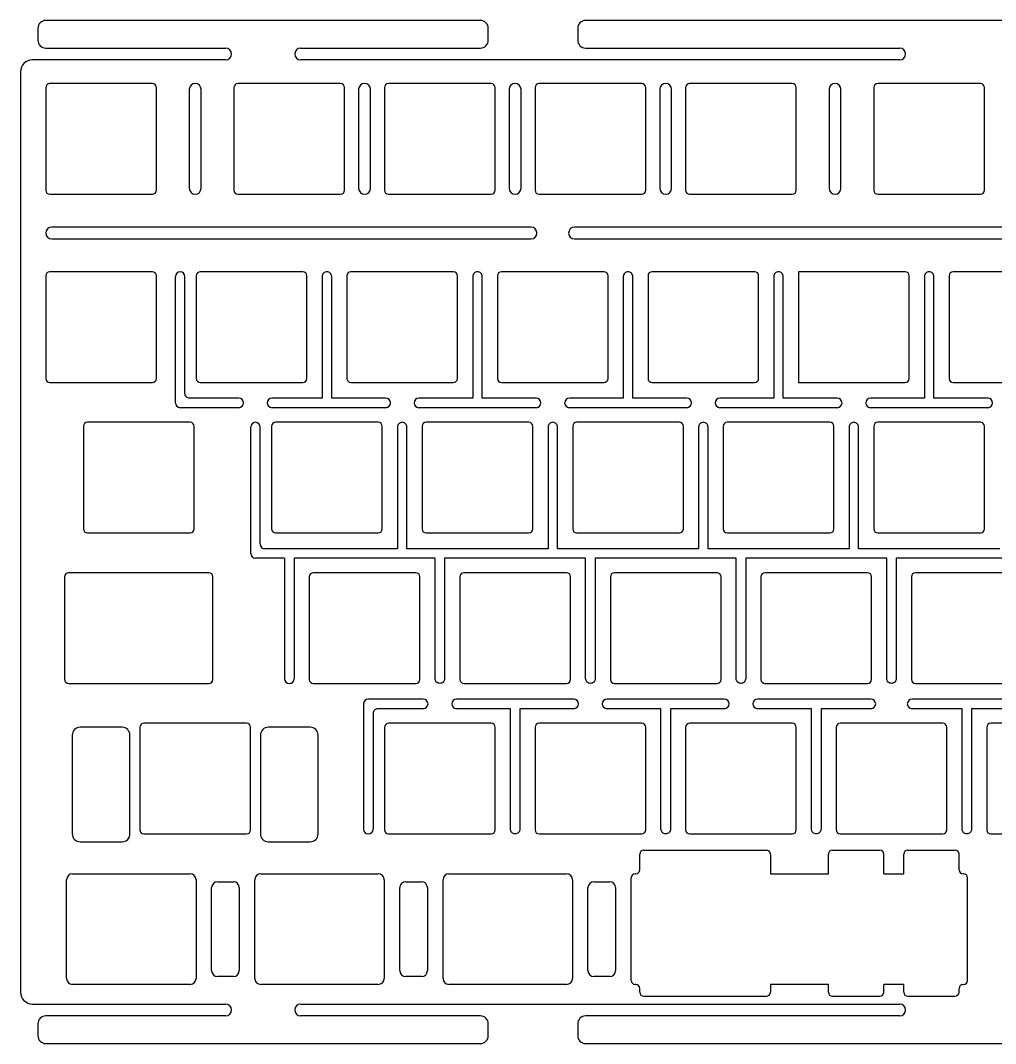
# Model space of a CAD drawing. Header units: millimetres. Extents: x 890 to 1239, y -532 to -403.
# Drawn here: x 889.6 to 1013, y -532.1 to -402.6 of the extents above; entities that cross this region are included whole.
import ezdxf

# ---------------------------------------------------------------- set-up
doc = ezdxf.new("R2010")
doc.units = ezdxf.units.MM
doc.header["$LTSCALE"] = 23.1
doc.layers.get('0').update_dxf_attribs({"linetype": 'CONTINUOUS'})
doc.layers.add('PCB-RCB_PBL1', color=7, linetype='CONTINUOUS')
doc.layers.add('SUIT-00-06_PBL7', color=7, linetype='CONTINUOUS')

msp = doc.modelspace()

# ---------------------------------------------------------------- linework, layer by layer
at = {"linetype": 'Continuous'}
for p, q in [((947.8, -402.57), (892.8, -402.57)), ((1057.11, -402.57), (961.11, -402.57)), ((891.8, -403.57), (891.8, -405.07)), ((948.8, -405.07), (948.8, -403.57)), ((960.11, -403.57), (960.11, -405.07)), ((892.8, -406.07), (915.55, -406.07)), ((925.05, -406.07), (947.8, -406.07)), ((961.11, -406.07), (1000.86, -406.07)), ((915.55, -407.57), (891.1, -407.57)), ((1000.86, -407.57), (925.05, -407.57)), ((889.6, -409.07), (889.6, -525.57)), ((910.96, -411.29), (910.96, -423.82)), ((912.46, -423.82), (912.46, -411.29)), ((932.39, -411.29), (932.39, -423.82)), ((933.89, -423.82), (933.89, -411.29)), ((951.44, -411.29), (951.44, -423.82)), ((952.94, -423.82), (952.94, -411.29)), ((970.5, -411.29), (970.5, -423.82)), ((972, -423.82), (972, -411.29)), ((991.93, -411.29), (991.93, -423.82)), ((993.43, -423.82), (993.43, -411.29)), ((954.21, -428.73), (893.55, -428.73)), ((1022.88, -428.73), (959.71, -428.73)), ((893.55, -430.23), (954.21, -430.23)), ((959.71, -430.23), (1022.88, -430.23)), ((895.69, -486.49), (913.45, -486.49)), ((904.71, -492.04), (904.71, -505.04)), ((918.21, -491.54), (905.21, -491.54)), ((918.71, -505.04), (918.71, -492.04)), ((905.21, -505.54), (918.21, -505.54)), ((891.1, -527.07), (915.55, -527.07)), ((925.05, -527.07), (1000.86, -527.07)), ((891.8, -529.57), (891.8, -531.07)), ((915.55, -528.57), (892.8, -528.57)), ((947.8, -528.57), (925.05, -528.57)), ((948.8, -531.07), (948.8, -529.57)), ((960.11, -529.57), (960.11, -531.07)), ((1000.86, -528.57), (961.11, -528.57)), ((892.8, -532.07), (947.8, -532.07)), ((961.11, -532.07), (1057.11, -532.07))]:
    msp.add_line(p, q, dxfattribs=at)
at = {"color": 7, "linetype": 'Continuous'}
for p, q in [((892.8, -411.07), (892.8, -424.07)), ((906.3, -410.57), (893.3, -410.57)), ((906.8, -424.07), (906.8, -411.07)), ((916.61, -411.07), (916.61, -424.07)), ((930.11, -410.57), (917.11, -410.57)), ((930.61, -424.07), (930.61, -411.07)), ((935.66, -411.07), (935.66, -424.07)), ((949.16, -410.57), (936.16, -410.57)), ((949.66, -424.07), (949.66, -411.07)), ((954.72, -411.07), (954.72, -424.07)), ((968.22, -410.57), (955.22, -410.57)), ((968.72, -424.07), (968.72, -411.07)), ((973.77, -411.07), (973.77, -424.07)), ((987.27, -410.57), (974.27, -410.57)), ((987.77, -424.07), (987.77, -411.07)), ((997.58, -411.07), (997.58, -424.07)), ((1011.08, -410.57), (998.08, -410.57)), ((1011.58, -424.07), (1011.58, -411.07)), ((893.3, -424.57), (906.3, -424.57)), ((917.11, -424.57), (930.11, -424.57)), ((936.16, -424.57), (949.16, -424.57)), ((955.22, -424.57), (968.22, -424.57)), ((974.27, -424.57), (987.27, -424.57)), ((998.08, -424.57), (1011.08, -424.57)), ((892.8, -434.89), (892.8, -447.89)), ((906.3, -434.39), (893.3, -434.39)), ((906.8, -447.89), (906.8, -434.89)), ((911.85, -434.89), (911.85, -447.89)), ((925.35, -434.39), (912.35, -434.39)), ((925.85, -447.89), (925.85, -434.89)), ((930.9, -434.89), (930.9, -447.89)), ((944.4, -434.39), (931.4, -434.39)), ((944.9, -447.89), (944.9, -434.89)), ((949.95, -434.89), (949.95, -447.89)), ((963.45, -434.39), (950.45, -434.39)), ((963.95, -447.89), (963.95, -434.89)), ((969.01, -434.89), (969.01, -447.89)), ((982.51, -434.39), (969.51, -434.39)), ((983.01, -447.89), (983.01, -434.89)), ((988.06, -434.39), (988.06, -448.39)), ((1001.56, -434.39), (988.06, -434.39)), ((1002.06, -447.89), (1002.06, -434.89)), ((1007.11, -434.89), (1007.11, -447.89)), ((1020.61, -434.39), (1007.61, -434.39)), ((893.3, -448.39), (906.3, -448.39)), ((912.35, -448.39), (925.35, -448.39)), ((931.4, -448.39), (944.4, -448.39)), ((950.45, -448.39), (963.45, -448.39)), ((969.51, -448.39), (982.51, -448.39)), ((988.06, -448.39), (1001.56, -448.39)), ((1007.61, -448.39), (1020.61, -448.39)), ((897.57, -453.94), (897.57, -466.94)), ((911.07, -453.44), (898.07, -453.44)), ((911.57, -466.94), (911.57, -453.94)), ((921.38, -453.94), (921.38, -466.94)), ((934.88, -453.44), (921.88, -453.44)), ((935.38, -466.94), (935.38, -453.94)), ((940.43, -453.94), (940.43, -466.94)), ((953.93, -453.44), (940.93, -453.44)), ((954.43, -466.94), (954.43, -453.94)), ((959.48, -453.94), (959.48, -466.94)), ((972.98, -453.44), (959.98, -453.44)), ((973.48, -466.94), (973.48, -453.94)), ((978.53, -453.94), (978.53, -466.94)), ((992.03, -453.44), (979.03, -453.44)), ((992.53, -466.94), (992.53, -453.94)), ((997.58, -453.94), (997.58, -466.94)), ((1011.08, -453.44), (998.08, -453.44)), ((1011.58, -466.94), (1011.58, -453.94)), ((898.07, -467.44), (911.07, -467.44)), ((921.88, -467.44), (934.88, -467.44)), ((940.93, -467.44), (953.93, -467.44)), ((959.98, -467.44), (972.98, -467.44)), ((979.03, -467.44), (992.03, -467.44)), ((998.08, -467.44), (1011.08, -467.44)), ((913.45, -472.49), (895.69, -472.49)), ((939.65, -472.49), (926.65, -472.49)), ((958.7, -472.49), (945.7, -472.49)), ((977.75, -472.49), (964.75, -472.49)), ((996.8, -472.49), (983.8, -472.49)), ((1015.85, -472.49), (1002.85, -472.49)), ((895.19, -472.99), (895.19, -485.99)), ((913.95, -485.99), (913.95, -472.99)), ((926.15, -472.99), (926.15, -485.99)), ((940.15, -485.99), (940.15, -472.99)), ((945.2, -472.99), (945.2, -485.99)), ((959.2, -485.99), (959.2, -472.99)), ((964.25, -472.99), (964.25, -485.99)), ((978.25, -485.99), (978.25, -472.99)), ((983.3, -472.99), (983.3, -485.99)), ((997.3, -485.99), (997.3, -472.99)), ((1002.35, -472.99), (1002.35, -485.99)), ((926.65, -486.49), (939.65, -486.49)), ((945.7, -486.49), (958.7, -486.49)), ((964.75, -486.49), (977.75, -486.49)), ((983.8, -486.49), (996.8, -486.49)), ((1002.85, -486.49), (1015.85, -486.49)), ((935.67, -492.04), (935.67, -505.04)), ((949.17, -491.54), (936.17, -491.54)), ((949.67, -505.04), (949.67, -492.04)), ((954.72, -492.04), (954.72, -505.04)), ((968.22, -491.54), (955.22, -491.54)), ((968.72, -505.04), (968.72, -492.04)), ((973.77, -492.04), (973.77, -505.04)), ((987.27, -491.54), (974.27, -491.54)), ((987.77, -505.04), (987.77, -492.04)), ((992.82, -492.04), (992.82, -505.04)), ((1006.32, -491.54), (993.32, -491.54)), ((1006.82, -505.04), (1006.82, -492.04)), ((1011.87, -492.04), (1011.87, -505.04)), ((1025.37, -491.54), (1012.37, -491.54)), ((936.17, -505.54), (949.17, -505.54)), ((955.22, -505.54), (968.22, -505.54)), ((974.27, -505.54), (987.27, -505.54)), ((993.32, -505.54), (1006.32, -505.54)), ((1012.37, -505.54), (1025.37, -505.54))]:
    msp.add_line(p, q, dxfattribs=at)
for p, q in [((968.47, -507.59), (983.99, -507.59)), ((992.34, -507.59), (998.34, -507.59)), ((1001.87, -507.59), (1007.87, -507.59)), ((967.97, -510.09), (967.97, -508.09)), ((984.49, -508.09), (984.49, -510.59)), ((991.84, -510.59), (991.84, -508.09)), ((998.84, -510.59), (998.84, -508.09)), ((1001.37, -510.59), (1001.37, -508.09)), ((1008.37, -510.09), (1008.37, -508.09)), ((895.44, -523.84), (895.44, -511.34)), ((896.19, -510.59), (911.07, -510.59)), ((911.82, -511.34), (911.82, -523.84)), ((919.25, -523.84), (919.25, -511.34)), ((920, -510.59), (934.88, -510.59)), ((935.63, -511.34), (935.63, -523.84)), ((943.07, -523.84), (943.07, -511.34)), ((943.82, -510.59), (958.7, -510.59)), ((959.45, -511.34), (959.45, -523.84)), ((966.88, -524.09), (966.88, -511.09)), ((967.38, -510.59), (967.47, -510.59)), ((984.49, -510.59), (991.84, -510.59)), ((998.84, -510.59), (1001.37, -510.59)), ((1008.95, -510.59), (1008.87, -510.59)), ((1009.45, -524.09), (1009.45, -511.09)), ((913.79, -522.84), (913.79, -512.34)), ((914.54, -511.59), (916.54, -511.59)), ((917.29, -512.34), (917.29, -522.84)), ((937.6, -522.84), (937.6, -512.34)), ((938.35, -511.59), (940.35, -511.59)), ((941.1, -512.34), (941.1, -522.84)), ((961.41, -522.84), (961.41, -512.34)), ((962.16, -511.59), (964.16, -511.59)), ((964.91, -512.34), (964.91, -522.84)), ((916.54, -523.59), (914.54, -523.59)), ((940.35, -523.59), (938.35, -523.59)), ((964.16, -523.59), (962.16, -523.59)), ((911.07, -524.59), (896.19, -524.59)), ((934.88, -524.59), (920, -524.59)), ((958.7, -524.59), (943.82, -524.59)), ((967.47, -524.59), (967.38, -524.59)), ((967.97, -525.59), (967.97, -525.09)), ((991.84, -524.59), (984.49, -524.59)), ((984.49, -524.59), (984.49, -525.59)), ((991.84, -525.59), (991.84, -524.59)), ((998.84, -525.59), (998.84, -524.59)), ((1001.37, -524.59), (998.84, -524.59)), ((1001.37, -525.59), (1001.37, -524.59)), ((1008.37, -525.59), (1008.37, -525.09)), ((1008.87, -524.59), (1008.95, -524.59)), ((968.47, -526.09), (983.99, -526.09)), ((992.34, -526.09), (998.34, -526.09)), ((1001.87, -526.09), (1007.87, -526.09))]:
    msp.add_line(p, q)
at = {"linetype": 'Continuous'}
for centre, radius, start, end in [((892.8, -403.57), 1, 90, 180), ((947.8, -403.57), 1, 0, 90), ((961.11, -403.57), 1, 90, 180), ((892.8, -405.07), 1, 180, 270), ((947.8, -405.07), 1, 270, 0), ((961.11, -405.07), 1, 180, 270), ((891.1, -409.07), 1.5, 90, 180), ((911.71, -411.29), 0.75, 0, 180), ((933.14, -411.29), 0.75, 0, 180), ((952.19, -411.29), 0.75, 0, 180), ((971.25, -411.29), 0.75, 0, 180), ((992.68, -411.29), 0.75, 0, 180), ((911.71, -423.82), 0.75, 180, 0), ((933.14, -423.82), 0.75, 180, 0), ((952.19, -423.82), 0.75, 180, 0), ((971.25, -423.82), 0.75, 180, 0), ((992.68, -423.82), 0.75, 180, 0), ((893.55, -429.48), 0.75, 90, 270), ((905.21, -492.04), 0.5, 90, 180), ((918.21, -492.04), 0.5, 0, 90), ((905.21, -505.04), 0.5, 180, 270), ((918.21, -505.04), 0.5, 270, 0), ((891.1, -525.57), 1.5, 180, 270), ((892.8, -529.57), 1, 90, 180), ((947.8, -529.57), 1, 0, 90), ((961.11, -529.57), 1, 90, 180), ((892.8, -531.07), 1, 180, 270), ((947.8, -531.07), 1, 270, 0), ((961.11, -531.07), 1, 180, 270)]:
    msp.add_arc(centre, radius, start, end, dxfattribs=at)
for centre, radius, start, end in [((915.55, -406.82), 0.75, 270, 90), ((925.05, -406.82), 0.75, 90, 270), ((1000.86, -406.82), 0.75, 270, 90), ((954.21, -429.48), 0.75, 270, 90), ((959.71, -429.48), 0.75, 90, 270), ((968.47, -508.09), 0.5, 90, 180), ((983.99, -508.09), 0.5, 0, 90), ((992.34, -508.09), 0.5, 90, 180), ((998.34, -508.09), 0.5, 0, 90), ((1001.87, -508.09), 0.5, 90, 180), ((1007.87, -508.09), 0.5, 0, 90), ((967.47, -510.09), 0.5, 270, 0), ((1008.87, -510.09), 0.5, 180, 270), ((896.19, -511.34), 0.75, 90, 180), ((911.07, -511.34), 0.75, 0, 90), ((920, -511.34), 0.75, 90, 180), ((934.88, -511.34), 0.75, 0, 90), ((943.82, -511.34), 0.75, 90, 180), ((958.7, -511.34), 0.75, 0, 90), ((967.38, -511.09), 0.5, 90, 180), ((1008.95, -511.09), 0.5, 0, 90), ((914.54, -512.34), 0.75, 90, 180), ((916.54, -512.34), 0.75, 0, 90), ((938.35, -512.34), 0.75, 90, 180), ((940.35, -512.34), 0.75, 0, 90), ((962.16, -512.34), 0.75, 90, 180), ((964.16, -512.34), 0.75, 0, 90), ((914.54, -522.84), 0.75, 180, 270), ((916.54, -522.84), 0.75, 270, 0), ((938.35, -522.84), 0.75, 180, 270), ((940.35, -522.84), 0.75, 270, 0), ((962.16, -522.84), 0.75, 180, 270), ((964.16, -522.84), 0.75, 270, 0), ((896.19, -523.84), 0.75, 180, 270), ((911.07, -523.84), 0.75, 270, 0), ((920, -523.84), 0.75, 180, 270), ((934.88, -523.84), 0.75, 270, 0), ((943.82, -523.84), 0.75, 180, 270), ((958.7, -523.84), 0.75, 270, 0), ((967.38, -524.09), 0.5, 180, 270), ((1008.95, -524.09), 0.5, 270, 0), ((967.47, -525.09), 0.5, 0, 90), ((968.47, -525.59), 0.5, 180, 270), ((983.99, -525.59), 0.5, 270, 0), ((992.34, -525.59), 0.5, 180, 270), ((998.34, -525.59), 0.5, 270, 0), ((1001.87, -525.59), 0.5, 180, 270), ((1007.87, -525.59), 0.5, 270, 0), ((1008.87, -525.09), 0.5, 90, 180), ((915.55, -527.82), 0.75, 270, 90), ((925.05, -527.82), 0.75, 90, 270), ((1000.86, -527.82), 0.75, 270, 90)]:
    msp.add_arc(centre, radius, start, end)
at = {"color": 7, "linetype": 'Continuous'}
for centre, start, end in [((893.3, -411.07), 90, 180), ((906.3, -411.07), 0, 90), ((917.11, -411.07), 90, 180), ((930.11, -411.07), 0, 90), ((936.16, -411.07), 90, 180), ((949.16, -411.07), 0, 90), ((955.22, -411.07), 90, 180), ((968.22, -411.07), 0, 90), ((974.27, -411.07), 90, 180), ((987.27, -411.07), 0, 90), ((998.08, -411.07), 90, 180), ((1011.08, -411.07), 0, 90), ((893.3, -424.07), 180, 270), ((906.3, -424.07), 270, 0), ((917.11, -424.07), 180, 270), ((930.11, -424.07), 270, 0), ((936.16, -424.07), 180, 270), ((949.16, -424.07), 270, 0), ((955.22, -424.07), 180, 270), ((968.22, -424.07), 270, 0), ((974.27, -424.07), 180, 270), ((987.27, -424.07), 270, 0), ((998.08, -424.07), 180, 270), ((1011.08, -424.07), 270, 0), ((893.3, -434.89), 90, 180), ((906.3, -434.89), 0, 90), ((912.35, -434.89), 90, 180), ((925.35, -434.89), 0, 90), ((931.4, -434.89), 90, 180), ((944.4, -434.89), 0, 90), ((950.45, -434.89), 90, 180), ((963.45, -434.89), 0, 90), ((969.51, -434.89), 90, 180), ((982.51, -434.89), 0, 90), ((1001.56, -434.89), 0, 90), ((1007.61, -434.89), 90, 180), ((893.3, -447.89), 180, 270), ((906.3, -447.89), 270, 0), ((912.35, -447.89), 180, 270), ((925.35, -447.89), 270, 0), ((931.4, -447.89), 180, 270), ((944.4, -447.89), 270, 0), ((950.45, -447.89), 180, 270), ((963.45, -447.89), 270, 0), ((969.51, -447.89), 180, 270), ((982.51, -447.89), 270, 0), ((1001.56, -447.89), 270, 0), ((1007.61, -447.89), 180, 270), ((898.07, -453.94), 90, 180), ((911.07, -453.94), 0, 90), ((921.88, -453.94), 90, 180), ((934.88, -453.94), 0, 90), ((940.93, -453.94), 90, 180), ((953.93, -453.94), 0, 90), ((959.98, -453.94), 90, 180), ((972.98, -453.94), 0, 90), ((979.03, -453.94), 90, 180), ((992.03, -453.94), 0, 90), ((998.08, -453.94), 90, 180), ((1011.08, -453.94), 0, 90), ((898.07, -466.94), 180, 270), ((911.07, -466.94), 270, 0), ((921.88, -466.94), 180, 270), ((934.88, -466.94), 270, 0), ((940.93, -466.94), 180, 270), ((953.93, -466.94), 270, 0), ((959.98, -466.94), 180, 270), ((972.98, -466.94), 270, 0), ((979.03, -466.94), 180, 270), ((992.03, -466.94), 270, 0), ((998.08, -466.94), 180, 270), ((1011.08, -466.94), 270, 0), ((895.69, -472.99), 90, 180), ((913.45, -472.99), 0, 90), ((926.65, -472.99), 90, 180), ((939.65, -472.99), 0, 90), ((945.7, -472.99), 90, 180), ((958.7, -472.99), 0, 90), ((964.75, -472.99), 90, 180), ((977.75, -472.99), 0, 90), ((983.8, -472.99), 90, 180), ((996.8, -472.99), 0, 90), ((1002.85, -472.99), 90, 180), ((895.69, -485.99), 180, 270), ((913.45, -485.99), 270, 0), ((926.65, -485.99), 180, 270), ((939.65, -485.99), 270, 0), ((945.7, -485.99), 180, 270), ((958.7, -485.99), 270, 0), ((964.75, -485.99), 180, 270), ((977.75, -485.99), 270, 0), ((983.8, -485.99), 180, 270), ((996.8, -485.99), 270, 0), ((1002.85, -485.99), 180, 270), ((936.17, -492.04), 90, 180), ((949.17, -492.04), 0, 90), ((955.22, -492.04), 90, 180), ((968.22, -492.04), 0, 90), ((974.27, -492.04), 90, 180), ((987.27, -492.04), 0, 90), ((993.32, -492.04), 90, 180), ((1006.32, -492.04), 0, 90), ((1012.37, -492.04), 90, 180), ((936.17, -505.04), 180, 270), ((949.17, -505.04), 270, 0), ((955.22, -505.04), 180, 270), ((968.22, -505.04), 270, 0), ((974.27, -505.04), 180, 270), ((987.27, -505.04), 270, 0), ((993.32, -505.04), 180, 270), ((1006.32, -505.04), 270, 0), ((1012.37, -505.04), 180, 270)]:
    msp.add_arc(centre, 0.5, start, end, dxfattribs=at)
at = {"layer": 'PCB-RCB_PBL1', "color": 7, "linetype": 'Continuous'}
for p, q in [((909.21, -450.99), (909.21, -434.99)), ((909.81, -434.39), (909.81, -434.39)), ((917.23, -451.59), (909.81, -451.59)), ((935.81, -451.59), (921.43, -451.59)), ((954.86, -451.59), (940.01, -451.59)), ((973.91, -451.59), (959.06, -451.59)), ((992.96, -451.59), (978.11, -451.59)), ((1012.01, -451.59), (997.16, -451.59)), ((918.73, -470.04), (918.73, -454.04)), ((919.33, -453.44), (919.33, -453.44)), ((919.93, -468.84), (919.93, -454.04)), ((937.31, -469.44), (920.53, -469.44)), ((937.31, -469.44), (924.1, -469.44)), ((956.36, -469.44), (938.51, -469.44)), ((975.41, -469.44), (957.56, -469.44)), ((994.46, -469.44), (976.61, -469.44)), ((1013.51, -469.44), (995.66, -469.44)), ((923.02, -470.64), (919.33, -470.64)), ((923.02, -470.64), (923.02, -485.89)), ((942.07, -470.64), (924.82, -470.64)), ((961.12, -470.64), (943.27, -470.64)), ((980.17, -470.64), (962.32, -470.64)), ((999.22, -470.64), (981.37, -470.64)), ((1018.27, -470.64), (1000.42, -470.64)), ((923.62, -486.49), (923.62, -486.49)), ((933.02, -489.09), (933.02, -504.94)), ((940.57, -488.49), (933.62, -488.49)), ((959.62, -488.49), (944.77, -488.49)), ((933.62, -505.54), (933.62, -505.54))]:
    msp.add_line(p, q, dxfattribs=at)
for points in [[(917.23, -450.39), (911.01, -450.39, -0.414214), (910.41, -449.79), (910.41, -434.99)], [(928.98, -450.39), (928.98, -434.99, 0.414214), (928.38, -434.39), (928.38, -434.39, 0.414214), (927.78, -434.99), (927.78, -450.39)], [(948.03, -450.39), (948.03, -434.99, 0.414214), (947.43, -434.39), (947.43, -434.39, 0.414214), (946.83, -434.99), (946.83, -450.39)], [(967.08, -450.39), (967.08, -434.99, 0.414214), (966.48, -434.39), (966.48, -434.39, 0.414214), (965.88, -434.99), (965.88, -450.39)], [(986.13, -450.39), (986.13, -434.99, 0.414214), (985.53, -434.39), (985.53, -434.39, 0.414214), (984.93, -434.99), (984.93, -450.39)], [(1005.18, -450.39), (1005.18, -434.99, 0.414214), (1004.58, -434.39), (1004.58, -434.39, 0.414214), (1003.98, -434.99), (1003.98, -450.39)], [(938.51, -459.34), (938.51, -454.04, 0.414214), (937.91, -453.44), (937.91, -453.44, 0.414214), (937.31, -454.04), (937.31, -459.34)], [(957.56, -469.44), (957.56, -454.04, 0.414214), (956.96, -453.44), (956.96, -453.44, 0.414214), (956.36, -454.04), (956.36, -469.44)], [(976.61, -469.44), (976.61, -454.04, 0.414214), (976.01, -453.44), (976.01, -453.44, 0.414214), (975.41, -454.04), (975.41, -469.44)], [(995.66, -469.44), (995.66, -454.04, 0.414214), (995.06, -453.44), (995.06, -453.44, 0.414214), (994.46, -454.04), (994.46, -469.44)], [(943.27, -470.64), (943.27, -485.89, -0.414214), (942.67, -486.49), (942.67, -486.49, -0.414214), (942.07, -485.89), (942.07, -470.64)], [(962.32, -470.64), (962.32, -485.89, -0.414214), (961.72, -486.49), (961.72, -486.49, -0.414214), (961.12, -485.89), (961.12, -470.64)], [(981.37, -470.64), (981.37, -485.89, -0.414214), (980.77, -486.49), (980.77, -486.49, -0.414214), (980.17, -485.89), (980.17, -470.64)], [(1000.42, -470.64), (1000.42, -485.89, -0.414214), (999.82, -486.49), (999.82, -486.49, -0.414214), (999.22, -485.89), (999.22, -470.64)], [(940.57, -489.69), (934.82, -489.69, 0.414214), (934.22, -490.29), (934.22, -504.94)], [(952.8, -489.69), (952.8, -504.94, -0.414214), (952.2, -505.54), (952.2, -505.54, -0.414214), (951.6, -504.94), (951.6, -489.69)], [(971.85, -489.69), (971.85, -504.94, -0.414214), (971.25, -505.54), (971.25, -505.54, -0.414214), (970.65, -504.94), (970.65, -489.69)], [(990.9, -489.69), (990.9, -504.94, -0.414214), (990.3, -505.54), (990.3, -505.54, -0.414214), (989.7, -504.94), (989.7, -489.69)], [(1009.95, -489.69), (1009.95, -504.94, -0.414214), (1009.35, -505.54), (1009.35, -505.54, -0.414214), (1008.75, -504.94), (1008.75, -489.69)]]:
    msp.add_lwpolyline(points, format="xyb", dxfattribs=at)
for points in [[(927.78, -450.39), (921.43, -450.39)], [(935.81, -450.39), (928.98, -450.39)], [(946.83, -450.39), (940.01, -450.39)], [(954.86, -450.39), (948.03, -450.39)], [(965.88, -450.39), (959.06, -450.39)], [(973.91, -450.39), (967.08, -450.39)], [(984.93, -450.39), (978.11, -450.39)], [(992.96, -450.39), (986.13, -450.39)], [(1003.98, -450.39), (997.16, -450.39)], [(1012.01, -450.39), (1005.18, -450.39)], [(937.31, -454.04), (937.31, -469.44)], [(938.51, -469.44), (938.51, -459.34)], [(956.36, -469.44), (938.51, -469.44)], [(975.41, -469.44), (957.56, -469.44)], [(994.46, -469.44), (976.61, -469.44)], [(1013.51, -469.44), (995.66, -469.44)], [(942.07, -470.64), (924.22, -470.64), (924.22, -485.89)], [(961.12, -470.64), (943.27, -470.64)], [(940.57, -488.49), (933.62, -488.49)], [(959.62, -488.49), (944.77, -488.49)], [(978.67, -488.49), (963.82, -488.49)], [(997.22, -488.49), (982.87, -488.49)], [(1016.77, -488.49), (1002.42, -488.49)], [(951.6, -489.69), (944.77, -489.69)], [(959.62, -489.69), (952.8, -489.69)], [(970.65, -489.69), (963.82, -489.69)], [(978.67, -489.69), (971.85, -489.69)], [(989.7, -489.69), (982.87, -489.69)], [(997.22, -489.69), (990.9, -489.69)], [(1008.75, -489.69), (1002.42, -489.69)], [(1016.77, -489.69), (1009.95, -489.69)]]:
    msp.add_lwpolyline(points, dxfattribs=at)
for centre, start, end in [((909.81, -434.99), 90, 180), ((909.81, -434.99), 0, 90), ((917.23, -450.99), 270, 90), ((921.43, -450.99), 90, 270), ((935.81, -450.99), 270, 90), ((940.01, -450.99), 90, 270), ((954.86, -450.99), 270, 90), ((959.06, -450.99), 90, 270), ((973.91, -450.99), 270, 90), ((978.11, -450.99), 90, 270), ((992.96, -450.99), 270, 90), ((997.16, -450.99), 90, 270), ((1012.01, -450.99), 270, 90), ((909.81, -450.99), 180, 270), ((919.33, -454.04), 90, 180), ((919.33, -454.04), 0, 90), ((919.33, -470.04), 180, 270), ((920.53, -468.84), 180, 270), ((923.62, -485.89), 180, 270), ((923.62, -485.89), 270, 0), ((933.62, -489.09), 90, 180), ((940.57, -489.09), 270, 90), ((944.77, -489.09), 90, 270), ((959.62, -489.09), 270, 90), ((963.82, -489.09), 90, 270), ((978.67, -489.09), 270, 90), ((982.87, -489.09), 90, 270), ((997.22, -489.09), 270, 90), ((1002.42, -489.09), 90, 270), ((933.62, -504.94), 180, 270), ((933.62, -504.94), 270, 0)]:
    msp.add_arc(centre, 0.6, start, end, dxfattribs=at)
at = {"layer": 'SUIT-00-06_PBL7', "color": 7, "linetype": 'Continuous'}
for p, q in [((902.46, -492.04), (897.16, -492.04)), ((926.26, -492.04), (920.96, -492.04)), ((896.16, -493.04), (896.16, -505.54)), ((903.46, -505.54), (903.46, -493.04)), ((919.96, -493.04), (919.96, -505.54)), ((927.26, -505.54), (927.26, -493.04)), ((897.16, -506.54), (902.46, -506.54)), ((920.96, -506.54), (926.26, -506.54))]:
    msp.add_line(p, q, dxfattribs=at)
for centre, start, end in [((897.16, -493.04), 90, 180), ((902.46, -493.04), 0, 90), ((920.96, -493.04), 90, 180), ((926.26, -493.04), 0, 90), ((897.16, -505.54), 180, 270), ((902.46, -505.54), 270, 0), ((920.96, -505.54), 180, 270), ((926.26, -505.54), 270, 0)]:
    msp.add_arc(centre, 1, start, end, dxfattribs=at)

doc.saveas('drawing.dxf')
